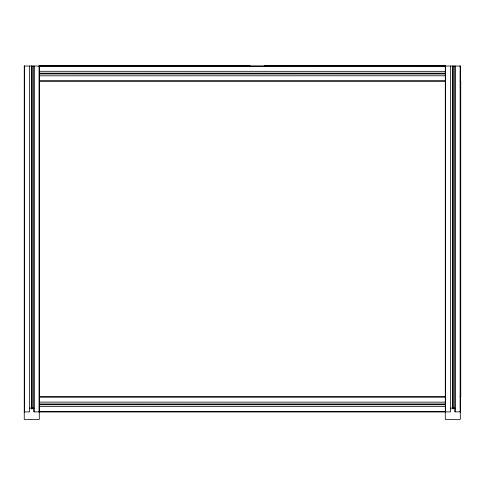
<?xml version="1.0" encoding="UTF-8"?>
<svg xmlns="http://www.w3.org/2000/svg" width="485" height="485" viewBox="0 0 485 485"><rect width="100%" height="100%" fill="white"/><g stroke="black" fill="none" stroke-linecap="round" stroke-linejoin="round"><path stroke-width="0.73" d="M39.285 65.596L249.805 65.596M264.84 65.596L445.285 65.596M39.285 71.301L445.285 71.35M39.285 73.168L445.285 73.168M39.285 73.556L445.285 73.556M39.285 73.95L445.285 73.95M39.285 75.812L445.285 75.769M39.285 80.928L445.285 80.928M39.285 81.08L445.285 81.08M39.285 396.851L445.285 396.851M39.285 397.003L445.285 397.003M39.285 402.113L445.285 402.162M39.285 403.981L445.285 403.981M39.285 404.369L445.285 404.369M39.285 404.763L445.285 404.763M39.285 406.582L445.285 406.624M29.561 408.127L33.98 408.127M450.589 408.127L455.009 408.127M24.25 411.886L29.561 411.886L29.512 66.039M460.32 411.886L455.009 411.886L455.009 66.039M460.75 81.08L460.75 396.851M460.168 66.039L460.168 411.886M455.057 66.039L455.057 411.886M453.19 66.039L453.19 408.861M452.802 66.039L452.802 408.861M452.408 66.039L452.408 408.861M450.589 66.039L450.589 411.886L33.98 411.886L33.98 66.039M445.43 66.039L445.43 411.886A0.806 0.806 0 0 1 445.278 411.741L39.285 411.735A0.806 0.806 0 0 1 39.036 411.856M445.285 66.057L445.285 419.404L460.32 419.404L460.32 66.039L24.25 66.039L24.25 419.404L39.285 419.404L39.285 66.057M39.139 66.039L39.139 411.886M34.023 66.039L34.023 411.886M32.162 66.039L32.162 408.861M31.767 66.039L31.767 408.861M31.379 66.039L31.379 408.861M24.402 66.039L24.402 411.886M264.367 66.039A0.806 0.806 0 0 1 264.84 66.19M249.805 66.19A0.806 0.806 0 0 1 250.272 66.039M445.751 66.039A0.806 0.806 0 0 0 445.278 66.19L39.285 66.19A0.806 0.806 0 0 0 38.818 66.039M459.847 66.039A0.806 0.806 0 0 1 460.32 66.19M460.32 80.928A0.806 0.806 0 0 1 460.016 81.062M24.499 81.05A0.806 0.806 0 0 1 24.25 80.928M24.25 66.19A0.806 0.806 0 0 1 24.723 66.039M24.499 411.856A0.806 0.806 0 0 1 24.25 411.741M24.25 397.003A0.806 0.806 0 0 1 24.499 396.882M460.32 411.741A0.806 0.806 0 0 1 460.016 411.868M460.016 396.869A0.806 0.806 0 0 1 460.32 397.003"/></g></svg>
